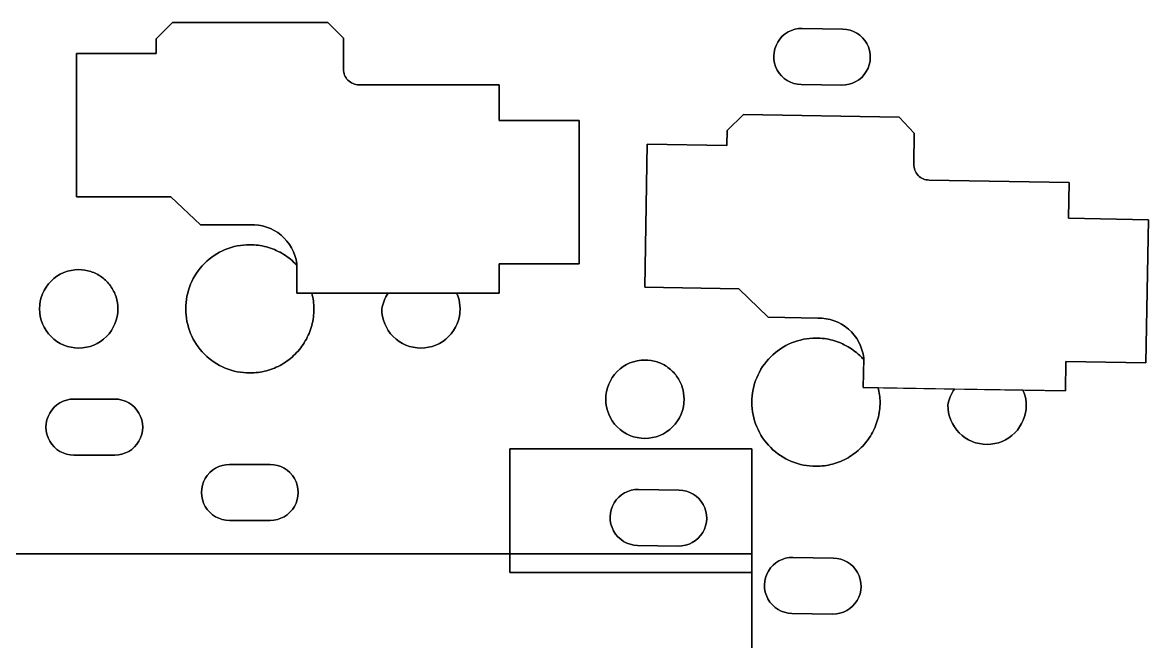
# Model space of a CAD drawing. Extents: x 0 to 140, y 0 to 91.
# Drawn here: x 62.77 to 98.96, y 35.56 to 55.44 of the extents above; entities that cross this region are included whole.
import ezdxf

# ---------------------------------------------------------------- set-up
doc = ezdxf.new("R2010")
doc.units = 0
doc.layers.add('Layer_1', color=7, linetype='CONTINUOUS')

msp = doc.modelspace()

# ---------------------------------------------------------------- linework, layer by layer
at = {"layer": 'Layer_1', "color": 1}
for p, q in [((67.065136, 54.923413), (67.584999, 55.443795)), ((67.584999, 55.443795), (67.065136, 54.923413)), ((67.584999, 55.443795), (72.58521, 55.443795)), ((72.58521, 55.443795), (67.584999, 55.443795)), ((72.58521, 55.443795), (73.08492, 54.943566)), ((73.08492, 54.943566), (72.58521, 55.443795)), ((89.139234, 55.230372), (87.829754, 55.253107)), ((87.829754, 55.253107), (89.139234, 55.230372)), ((87.829754, 55.253107), (87.829754, 55.253107)), ((67.065136, 54.443856), (67.065136, 54.923413)), ((67.065136, 54.923413), (67.065136, 54.443856)), ((73.08492, 54.943566), (73.08492, 53.943627)), ((73.08492, 53.943627), (73.08492, 54.943566)), ((64.505086, 49.843621), (64.505086, 54.443856)), ((64.505086, 54.443856), (67.065136, 54.443856)), ((67.065136, 54.443856), (64.505086, 54.443856)), ((64.505086, 54.443856), (64.505086, 49.843621)), ((73.58515, 53.4434), (78.085131, 53.4434)), ((78.085131, 53.4434), (73.58515, 53.4434)), ((78.085131, 53.4434), (78.085131, 52.293601)), ((78.085131, 52.293601), (78.085131, 53.4434)), ((87.798231, 53.453735), (89.108228, 53.430481)), ((89.108228, 53.430481), (87.798231, 53.453735)), ((85.416982, 51.974757), (85.946148, 52.485836)), ((85.946148, 52.485836), (85.416982, 51.974757)), ((85.946148, 52.485836), (90.945324, 52.398503)), ((90.945324, 52.398503), (85.946148, 52.485836)), ((78.085131, 52.293601), (80.660167, 52.293601)), ((80.660167, 52.293601), (78.085131, 52.293601)), ((80.660167, 52.293601), (80.660167, 47.693366)), ((80.660167, 47.693366), (80.660167, 52.293601)), ((90.945324, 52.398503), (91.436251, 51.88949)), ((91.436251, 51.88949), (90.945324, 52.398503)), ((85.408714, 51.494684), (85.416982, 51.974757)), ((85.416982, 51.974757), (85.408714, 51.494684)), ((91.436251, 51.88949), (91.419196, 50.890069)), ((91.419196, 50.890069), (91.436251, 51.88949)), ((82.768564, 46.940439), (82.84918, 51.539642)), ((82.84918, 51.539642), (82.768564, 46.940439)), ((82.84918, 51.539642), (85.408714, 51.494684)), ((85.408714, 51.494684), (82.84918, 51.539642)), ((91.910122, 50.381056), (96.409588, 50.302509)), ((96.409588, 50.302509), (91.910122, 50.381056)), ((96.409588, 50.302509), (96.389434, 49.152707)), ((96.389434, 49.152707), (96.409588, 50.302509)), ((67.534874, 49.843621), (64.505086, 49.843621)), ((64.505086, 49.843621), (67.534874, 49.843621)), ((68.485204, 48.943419), (67.534874, 49.843621)), ((67.534874, 49.843621), (68.485204, 48.943419)), ((70.085105, 48.943419), (68.485204, 48.943419)), ((68.485204, 48.943419), (70.085105, 48.943419)), ((96.389434, 49.152707), (98.963954, 49.107749)), ((98.963954, 49.107749), (96.389434, 49.152707)), ((98.963954, 49.107749), (98.883857, 44.508548)), ((98.883857, 44.508548), (98.963954, 49.107749)), ((64.574849, 47.503713), (64.574849, 47.503713)), ((64.574849, 47.503713), (64.574849, 47.503713)), ((71.585271, 47.630321), (71.585271, 47.693366)), ((71.585271, 47.693366), (71.585271, 46.743552)), ((71.585271, 46.743552), (71.585271, 47.630321)), ((80.660167, 47.693366), (78.085131, 47.693366)), ((78.085131, 47.693366), (78.085131, 46.743552)), ((78.085131, 46.743552), (78.085131, 47.693366)), ((78.085131, 47.693366), (80.660167, 47.693366)), ((72.068963, 46.743552), (71.585271, 46.743552)), ((71.585271, 46.743552), (78.085131, 46.743552)), ((74.522041, 46.743552), (72.068963, 46.743552)), ((76.717257, 46.743552), (74.522041, 46.743552)), ((78.085131, 46.743552), (76.717257, 46.743552)), ((85.798352, 46.887213), (82.768564, 46.940439)), ((82.768564, 46.940439), (85.798352, 46.887213)), ((86.732662, 45.97099), (85.798352, 46.887213)), ((85.798352, 46.887213), (86.732662, 45.97099)), ((88.332049, 45.943084), (86.732662, 45.97099)), ((86.732662, 45.97099), (88.332049, 45.943084)), ((82.775801, 44.599499), (82.775801, 44.599499)), ((82.775801, 44.599499), (82.775801, 44.599499)), ((89.809992, 44.667195), (89.793456, 43.717381)), ((89.793456, 43.717381), (89.808961, 44.600015)), ((89.808961, 44.600015), (89.809992, 44.667195)), ((96.309337, 44.553506), (96.292801, 43.603695)), ((96.292801, 43.603695), (96.309337, 44.553506)), ((98.883857, 44.508548), (96.309337, 44.553506)), ((96.309337, 44.553506), (98.883857, 44.508548)), ((90.273532, 43.709113), (89.793456, 43.717381)), ((89.793456, 43.717381), (96.292801, 43.603695)), ((92.728676, 43.666221), (90.273532, 43.709113)), ((94.926474, 43.627465), (92.728676, 43.666221)), ((96.292801, 43.603695), (94.926474, 43.627465)), ((64.420338, 43.34376), (65.730334, 43.34376)), ((64.420338, 43.34376), (64.420338, 43.34376)), ((65.730334, 43.34376), (64.420338, 43.34376)), ((78.429296, 41.748511), (78.429296, 37.774595)), ((86.207631, 41.748511), (78.429296, 41.748511)), ((78.429296, 41.748511), (86.207631, 41.748511)), ((78.429296, 37.774595), (78.429296, 41.748511)), ((86.207631, 37.774595), (86.207631, 41.748511)), ((86.207631, 41.748511), (86.207631, 37.774595)), ((65.730334, 41.543356), (64.420338, 41.543356)), ((64.420338, 41.543356), (65.730334, 41.543356)), ((70.730026, 41.243631), (69.42003, 41.243631)), ((69.42003, 41.243631), (70.730026, 41.243631)), ((69.42003, 41.243631), (69.42003, 41.243631)), ((83.880124, 40.419909), (82.570127, 40.442647)), ((82.570127, 40.442647), (83.880124, 40.419909)), ((82.570127, 40.442647), (82.570127, 40.442647)), ((69.42003, 39.443742), (70.730026, 39.443742)), ((70.730026, 39.443742), (69.42003, 39.443742)), ((86.211763, 38.371974), (42.518321, 38.371974)), ((52.09551, 38.371974), (86.211763, 38.371974)), ((82.53912, 38.643275), (83.848601, 38.62002)), ((83.848601, 38.62002), (82.53912, 38.643275)), ((86.211763, 38.371974), (86.211763, 20.781839)), ((86.211763, 20.781839), (86.211763, 38.371974)), ((88.84261, 38.232964), (87.533129, 38.255703)), ((87.533129, 38.255703), (88.84261, 38.232964)), ((87.533129, 38.255703), (87.533129, 38.255703)), ((78.429296, 37.774595), (86.207631, 37.774595)), ((86.207631, 37.774595), (78.429296, 37.774595)), ((87.501607, 36.456327), (88.811087, 36.433073)), ((88.811087, 36.433073), (87.501607, 36.456327))]:
    msp.add_line(p, q, dxfattribs=at)
for points in [[(87.829754, 55.253107), (87.508789, 55.258046), (87.209491, 55.09166), (87.044272, 54.816442)], [(87.044272, 54.816442), (87.209491, 55.09166), (87.508789, 55.258046), (87.829754, 55.253107)], [(89.908695, 54.766317), (89.753298, 55.047135), (89.460117, 55.22395), (89.139234, 55.230372)], [(89.139234, 55.230372), (89.460117, 55.22395), (89.753298, 55.047135), (89.908695, 54.766317)], [(87.044272, 54.816442), (86.879195, 54.541096), (86.873287, 54.198666), (87.028767, 53.91779)], [(87.028767, 53.91779), (86.873287, 54.198666), (86.879195, 54.541096), (87.044272, 54.816442)], [(89.893193, 53.867662), (90.05827, 54.143009), (90.064177, 54.48544), (89.908695, 54.766317)], [(89.908695, 54.766317), (90.064177, 54.48544), (90.05827, 54.143009), (89.893193, 53.867662)], [(73.08492, 53.943627), (73.083627, 53.810579), (73.135968, 53.682615), (73.230132, 53.588612)], [(73.230132, 53.588612), (73.135968, 53.682615), (73.083627, 53.810579), (73.08492, 53.943627)], [(73.230132, 53.588612), (73.324136, 53.494447), (73.4521, 53.442107), (73.58515, 53.4434)], [(73.58515, 53.4434), (73.4521, 53.442107), (73.324136, 53.494447), (73.230132, 53.588612)], [(87.028767, 53.91779), (87.184165, 53.636971), (87.477347, 53.460156), (87.798231, 53.453735)], [(87.798231, 53.453735), (87.477347, 53.460156), (87.184165, 53.636971), (87.028767, 53.91779)], [(89.108228, 53.430481), (89.429114, 53.425835), (89.728196, 53.592407), (89.893193, 53.867662)], [(89.893193, 53.867662), (89.728196, 53.592407), (89.429114, 53.425835), (89.108228, 53.430481)], [(91.419196, 50.890069), (91.415419, 50.757099), (91.465337, 50.628209), (91.557689, 50.532469)], [(91.557689, 50.532469), (91.465337, 50.628209), (91.415419, 50.757099), (91.419196, 50.890069)], [(91.557689, 50.532469), (91.650032, 50.436667), (91.777065, 50.382091), (91.910122, 50.381056)], [(91.910122, 50.381056), (91.777065, 50.382091), (91.650032, 50.436667), (91.557689, 50.532469)], [(71.078326, 48.610621), (70.800591, 48.841984), (70.446167, 48.96074), (70.085105, 48.943419)], [(70.085105, 48.943419), (70.446167, 48.96074), (70.800591, 48.841984), (71.078326, 48.610621)], [(71.585271, 47.693366), (71.537149, 48.051823), (71.356237, 48.379162), (71.078326, 48.610621)], [(71.078326, 48.610621), (71.356236, 48.379162), (71.537149, 48.051823), (71.585271, 47.693366)], [(70.075286, 48.303664), (69.528867, 48.303637), (69.004845, 48.086519), (68.618528, 47.700084)], [(68.618528, 47.700084), (69.004845, 48.086519), (69.528867, 48.303637), (70.075286, 48.303664)], [(70.608069, 48.233383), (70.434306, 48.279974), (70.255187, 48.303602), (70.075286, 48.303664)], [(70.075286, 48.303664), (70.255187, 48.303602), (70.434306, 48.279974), (70.608069, 48.233383)], [(71.105197, 48.027712), (70.949191, 48.117706), (70.782057, 48.186852), (70.608069, 48.233383)], [(70.608069, 48.233383), (70.782057, 48.186852), (70.949191, 48.117706), (71.105197, 48.027712)], [(71.531528, 47.700084), (71.404342, 47.82745), (71.261011, 47.937597), (71.105197, 48.027712)], [(71.105197, 48.027712), (71.261011, 47.937597), (71.404342, 47.82745), (71.531528, 47.700084)], [(64.574849, 47.503713), (64.240705, 47.503719), (63.920242, 47.370998), (63.683947, 47.134743)], [(63.683947, 47.134743), (63.920242, 47.370999), (64.240705, 47.503719), (64.574849, 47.503713)], [(64.96449, 47.441702), (64.838672, 47.482705), (64.70718, 47.503632), (64.574849, 47.503713)], [(64.574849, 47.503713), (64.70718, 47.503632), (64.838672, 47.482705), (64.96449, 47.441702)], [(65.315888, 47.2629), (65.208864, 47.340571), (65.09028, 47.400911), (64.96449, 47.441702)], [(64.96449, 47.441702), (65.09028, 47.400911), (65.208864, 47.340571), (65.315888, 47.2629)], [(68.618528, 47.700084), (68.232219, 47.313892), (68.015111, 46.790081), (68.014947, 46.243841)], [(68.014947, 46.243841), (68.015111, 46.790081), (68.232219, 47.313892), (68.618528, 47.700084)], [(71.585271, 47.630321), (71.567856, 47.653956), (71.549937, 47.677215), (71.531528, 47.700084)], [(71.531528, 47.700084), (71.549937, 47.677215), (71.567856, 47.653956), (71.585271, 47.630321)], [(63.683947, 47.134743), (63.447692, 46.898448), (63.314971, 46.577985), (63.314978, 46.243841)], [(63.314978, 46.243841), (63.314971, 46.577985), (63.447692, 46.898448), (63.683947, 47.134743)], [(65.594426, 46.984365), (65.516757, 47.091238), (65.422763, 47.185232), (65.315888, 47.2629)], [(65.315888, 47.2629), (65.422763, 47.185232), (65.516757, 47.091238), (65.594426, 46.984365)], [(65.773226, 46.632967), (65.732435, 46.758756), (65.672096, 46.87734), (65.594426, 46.984365)], [(65.594426, 46.984365), (65.672096, 46.87734), (65.732435, 46.758756), (65.773226, 46.632967)], [(72.135109, 46.243841), (72.1336, 46.412491), (72.111385, 46.580317), (72.068963, 46.743552)], [(72.068963, 46.743552), (72.111385, 46.580317), (72.1336, 46.412491), (72.135109, 46.243841)], [(74.522041, 46.743552), (74.417603, 46.593949), (74.346899, 46.42345), (74.31482, 46.243841)], [(74.31482, 46.243841), (74.346899, 46.42345), (74.417603, 46.593949), (74.522041, 46.743552)], [(76.773584, 46.632967), (76.756636, 46.670731), (76.737838, 46.707638), (76.717257, 46.743552)], [(76.717257, 46.743552), (76.737838, 46.707638), (76.756636, 46.670731), (76.773584, 46.632967)], [(65.835236, 46.243841), (65.835101, 46.375999), (65.814175, 46.507313), (65.773226, 46.632967)], [(65.773226, 46.632967), (65.814175, 46.507313), (65.835101, 46.375999), (65.835236, 46.243841)], [(76.835079, 46.243841), (76.83511, 46.375972), (76.814358, 46.507285), (76.773584, 46.632967)], [(76.773584, 46.632967), (76.814358, 46.507285), (76.83511, 46.375972), (76.835079, 46.243841)], [(63.314978, 46.243841), (63.314834, 45.909519), (63.447565, 45.588845), (63.683947, 45.352423)], [(63.683947, 45.352423), (63.447565, 45.588845), (63.314834, 45.909519), (63.314978, 46.243841)], [(65.466267, 45.352423), (65.702648, 45.588845), (65.835379, 45.909519), (65.835236, 46.243841)], [(65.835236, 46.243841), (65.835379, 45.909519), (65.702648, 45.588845), (65.466267, 45.352423)], [(68.014947, 46.243841), (68.014974, 45.697423), (68.232093, 45.173401), (68.618528, 44.787083)], [(68.618528, 44.787083), (68.232093, 45.173401), (68.014974, 45.697423), (68.014947, 46.243841)], [(72.064828, 45.710542), (72.111463, 45.884473), (72.135092, 46.063767), (72.135109, 46.243841)], [(72.135109, 46.243841), (72.135092, 46.063767), (72.111463, 45.884473), (72.064828, 45.710542)], [(74.31482, 46.243841), (74.314813, 45.909445), (74.447734, 45.588761), (74.684305, 45.352423)], [(74.684305, 45.352423), (74.447734, 45.588761), (74.314813, 45.909445), (74.31482, 46.243841)], [(76.466109, 45.352423), (76.702491, 45.588845), (76.835222, 45.909519), (76.835079, 46.243841)], [(76.835079, 46.243841), (76.835222, 45.909519), (76.702491, 45.588845), (76.466109, 45.352423)], [(71.859157, 45.213414), (71.94915, 45.36942), (72.018297, 45.536554), (72.064828, 45.710542)], [(72.064828, 45.710542), (72.018297, 45.536554), (71.94915, 45.36942), (71.859157, 45.213414)], [(89.319585, 45.592718), (89.045901, 45.829061), (88.69349, 45.954092), (88.332049, 45.943084)], [(88.332049, 45.943084), (88.69349, 45.954092), (89.045901, 45.829061), (89.319585, 45.592718)], [(63.683947, 45.352423), (63.920242, 45.116168), (64.240705, 44.983448), (64.574849, 44.983454)], [(64.574849, 44.983454), (64.240705, 44.983448), (63.920242, 45.116168), (63.683947, 45.352423)], [(64.574849, 44.983454), (64.909171, 44.983311), (65.229845, 45.116042), (65.466267, 45.352423)], [(65.466267, 45.352423), (65.229845, 45.116042), (64.909171, 44.983311), (64.574849, 44.983454)], [(74.684305, 45.352423), (74.9206, 45.116168), (75.241063, 44.983448), (75.575207, 44.983454)], [(75.575207, 44.983454), (75.241063, 44.983448), (74.9206, 45.116168), (74.684305, 45.352423)], [(75.575207, 44.983454), (75.909351, 44.983448), (76.229814, 45.116168), (76.466109, 45.352423)], [(76.466109, 45.352423), (76.229814, 45.116168), (75.909351, 44.983448), (75.575207, 44.983454)], [(86.818445, 44.700268), (87.204763, 45.086703), (87.728785, 45.303822), (88.275203, 45.303848)], [(88.275203, 45.303848), (87.728785, 45.303821), (87.204763, 45.086703), (86.818445, 44.700268)], [(88.275203, 45.303848), (88.455105, 45.303786), (88.634223, 45.280158), (88.807987, 45.233567)], [(88.807987, 45.233567), (88.634223, 45.280158), (88.455105, 45.303786), (88.275203, 45.303848)], [(89.809992, 44.667195), (89.768146, 45.026215), (89.593149, 45.356478), (89.319585, 45.592718)], [(89.319585, 45.592718), (89.593149, 45.356478), (89.768145, 45.026215), (89.809992, 44.667195)], [(71.531528, 44.787083), (71.658894, 44.914269), (71.769042, 45.0576), (71.859157, 45.213414)], [(71.859157, 45.213414), (71.769042, 45.0576), (71.658894, 44.914269), (71.531528, 44.787083)], [(88.807987, 45.233567), (88.982, 45.186874), (89.149135, 45.117553), (89.305115, 45.02738)], [(89.305115, 45.02738), (89.149135, 45.117553), (88.982, 45.186873), (88.807987, 45.233567)], [(89.305115, 45.02738), (89.461079, 44.937463), (89.604584, 44.827488), (89.731962, 44.700268)], [(89.731962, 44.700268), (89.604584, 44.827488), (89.461079, 44.937463), (89.305115, 45.02738)], [(68.618528, 44.787083), (69.004845, 44.400648), (69.528867, 44.183529), (70.075286, 44.183502)], [(70.075286, 44.183502), (69.528867, 44.183529), (69.004845, 44.400648), (68.618528, 44.787083)], [(71.105197, 44.459455), (71.261011, 44.54957), (71.404342, 44.659717), (71.531528, 44.787083)], [(71.531528, 44.787083), (71.404342, 44.659717), (71.261011, 44.54957), (71.105197, 44.459455)], [(82.775801, 44.599499), (82.441657, 44.599505), (82.121194, 44.466784), (81.884899, 44.230529)], [(81.884899, 44.230529), (82.121194, 44.466784), (82.441657, 44.599505), (82.775801, 44.599499)], [(83.165439, 44.538004), (83.039594, 44.578832), (82.908103, 44.599584), (82.775801, 44.599499)], [(82.775801, 44.599499), (82.908103, 44.599584), (83.039594, 44.578832), (83.165439, 44.538004)], [(83.516322, 44.359202), (83.409455, 44.436825), (83.291049, 44.497163), (83.165439, 44.538004)], [(83.165439, 44.538004), (83.291049, 44.497163), (83.409455, 44.436825), (83.516322, 44.359202)], [(86.214864, 43.24351), (86.214891, 43.789928), (86.43201, 44.31395), (86.818445, 44.700268)], [(86.818445, 44.700268), (86.43201, 44.31395), (86.214891, 43.789928), (86.214864, 43.24351)], [(89.731962, 44.700268), (89.758647, 44.667646), (89.784326, 44.634212), (89.808961, 44.600015)], [(89.808961, 44.600015), (89.784326, 44.634212), (89.758647, 44.667646), (89.731962, 44.700268)], [(70.075286, 44.183502), (70.255187, 44.183565), (70.434306, 44.207193), (70.608069, 44.253784)], [(70.608069, 44.253784), (70.434306, 44.207193), (70.255187, 44.183565), (70.075286, 44.183502)], [(70.608069, 44.253784), (70.782057, 44.300314), (70.949191, 44.369461), (71.105197, 44.459455)], [(71.105197, 44.459455), (70.949191, 44.369461), (70.782057, 44.300314), (70.608069, 44.253784)], [(81.884899, 44.230529), (81.648644, 43.994234), (81.515923, 43.673771), (81.515929, 43.339627)], [(81.515929, 43.339627), (81.515923, 43.673771), (81.648644, 43.994234), (81.884899, 44.230529)], [(83.795375, 44.080151), (83.717592, 44.187248), (83.623419, 44.281419), (83.516322, 44.359202)], [(83.516322, 44.359202), (83.623419, 44.281419), (83.717592, 44.187248), (83.795375, 44.080151)], [(83.974175, 43.72875), (83.933384, 43.854541), (83.873046, 43.973126), (83.795375, 44.080151)], [(83.795375, 44.080151), (83.873046, 43.973126), (83.933384, 43.854541), (83.974175, 43.72875)], [(84.035669, 43.339627), (84.035701, 43.471757), (84.014949, 43.603069), (83.974175, 43.72875)], [(83.974175, 43.72875), (84.014949, 43.603069), (84.035701, 43.471757), (84.035669, 43.339627)], [(90.273532, 43.709113), (90.311712, 43.556763), (90.332345, 43.400547), (90.335026, 43.24351)], [(90.335026, 43.24351), (90.332345, 43.400547), (90.311712, 43.556763), (90.273532, 43.709113)], [(92.728676, 43.666221), (92.619083, 43.511607), (92.545778, 43.334262), (92.514221, 43.147392)], [(92.514221, 43.147392), (92.545778, 43.334262), (92.619083, 43.511607), (92.728676, 43.666221)], [(94.972467, 43.53703), (94.958356, 43.56778), (94.943013, 43.59795), (94.926474, 43.627465)], [(94.926474, 43.627465), (94.943013, 43.59795), (94.958356, 43.56778), (94.972467, 43.53703)], [(95.03448, 43.147392), (95.034398, 43.279722), (95.01347, 43.411213), (94.972467, 43.53703)], [(94.972467, 43.53703), (95.01347, 43.411213), (95.034398, 43.279722), (95.03448, 43.147392)], [(63.640539, 42.893659), (63.80135, 43.172275), (64.098644, 43.343874), (64.420338, 43.34376)], [(64.420338, 43.34376), (64.098644, 43.343874), (63.80135, 43.172275), (63.640539, 42.893659)], [(65.730334, 43.34376), (66.051843, 43.343688), (66.348896, 43.172115), (66.509614, 42.893659)], [(66.509614, 42.893659), (66.348896, 43.172115), (66.051843, 43.343688), (65.730334, 43.34376)], [(81.515929, 43.339627), (81.515923, 43.005484), (81.648644, 42.685021), (81.884899, 42.448725)], [(81.884899, 42.448725), (81.648644, 42.685021), (81.515923, 43.005484), (81.515929, 43.339627)], [(83.6667, 42.448725), (83.902955, 42.685021), (84.035676, 43.005484), (84.035669, 43.339627)], [(84.035669, 43.339627), (84.035676, 43.005484), (83.902955, 42.685021), (83.6667, 42.448725)], [(86.818445, 41.786751), (86.43201, 42.173069), (86.214891, 42.697091), (86.214864, 43.24351)], [(86.214864, 43.24351), (86.214891, 42.697091), (86.43201, 42.173069), (86.818445, 41.786751)], [(90.335026, 43.24351), (90.335009, 43.063435), (90.311381, 42.884139), (90.264745, 42.710208)], [(90.264745, 42.710208), (90.311381, 42.884139), (90.335009, 43.063435), (90.335026, 43.24351)], [(92.514221, 43.147392), (92.514215, 42.813248), (92.646935, 42.492785), (92.88319, 42.25649)], [(92.88319, 42.25649), (92.646935, 42.492785), (92.514215, 42.813248), (92.514221, 43.147392)], [(94.664992, 42.25649), (94.901437, 42.4927), (95.034349, 42.813174), (95.03448, 43.147392)], [(95.03448, 43.147392), (95.034349, 42.813174), (94.901437, 42.4927), (94.664992, 42.25649)], [(63.640539, 41.993457), (63.479692, 42.271969), (63.479692, 42.615147), (63.640539, 42.893659)], [(63.640539, 42.893659), (63.479692, 42.615147), (63.479692, 42.271969), (63.640539, 41.993457)], [(66.509614, 42.893659), (66.670461, 42.615147), (66.670461, 42.271969), (66.509614, 41.993457)], [(66.509614, 41.993457), (66.670461, 42.271969), (66.670461, 42.615147), (66.509614, 42.893659)], [(81.884899, 42.448725), (82.121194, 42.21247), (82.441657, 42.07975), (82.775801, 42.079756)], [(82.775801, 42.079756), (82.441657, 42.07975), (82.121194, 42.21247), (81.884899, 42.448725)], [(82.775801, 42.079756), (83.109943, 42.079751), (83.430405, 42.212471), (83.6667, 42.448725)], [(83.6667, 42.448725), (83.430405, 42.212471), (83.109943, 42.07975), (82.775801, 42.079756)], [(90.264745, 42.710208), (90.218171, 42.536399), (90.149026, 42.369442), (90.059074, 42.213598)], [(90.059074, 42.213598), (90.149026, 42.369442), (90.218171, 42.536399), (90.264745, 42.710208)], [(64.420338, 41.543356), (64.098644, 41.543242), (63.80135, 41.714841), (63.640539, 41.993457)], [(63.640539, 41.993457), (63.80135, 41.714841), (64.098644, 41.543242), (64.420338, 41.543356)], [(66.509614, 41.993457), (66.348896, 41.715001), (66.051843, 41.543428), (65.730334, 41.543356)], [(65.730334, 41.543356), (66.051843, 41.543428), (66.348896, 41.715001), (66.509614, 41.993457)], [(90.059074, 42.213598), (89.969156, 42.057634), (89.859182, 41.914129), (89.731962, 41.786751)], [(89.731962, 41.786751), (89.859182, 41.914129), (89.969156, 42.057634), (90.059074, 42.213598)], [(92.88319, 42.25649), (93.119486, 42.020235), (93.439949, 41.887514), (93.774093, 41.88752)], [(93.774093, 41.88752), (93.439949, 41.887514), (93.119486, 42.020235), (92.88319, 42.25649)], [(93.774093, 41.88752), (94.108235, 41.887515), (94.428697, 42.020235), (94.664992, 42.25649)], [(94.664992, 42.25649), (94.428697, 42.020235), (94.108235, 41.887515), (93.774093, 41.88752)], [(88.275203, 41.183687), (87.728859, 41.183577), (87.204847, 41.400505), (86.818445, 41.786751)], [(86.818445, 41.786751), (87.204847, 41.400506), (87.728859, 41.183577), (88.275203, 41.183687)], [(89.731962, 41.786751), (89.604584, 41.659531), (89.461079, 41.549556), (89.305115, 41.459639)], [(89.305115, 41.459639), (89.461079, 41.549556), (89.604584, 41.659531), (89.731962, 41.786751)], [(89.305115, 41.459639), (89.149109, 41.369645), (88.981974, 41.300499), (88.807987, 41.253968)], [(88.807987, 41.253968), (88.981974, 41.300499), (89.149109, 41.369645), (89.305115, 41.459639)], [(69.42003, 41.243631), (69.098521, 41.243559), (68.801468, 41.071985), (68.64075, 40.79353)], [(68.64075, 40.79353), (68.801468, 41.071985), (69.098521, 41.243559), (69.42003, 41.243631)], [(71.509306, 40.79353), (71.348588, 41.071985), (71.051535, 41.243559), (70.730026, 41.243631)], [(70.730026, 41.243631), (71.051535, 41.243559), (71.348588, 41.071985), (71.509306, 40.79353)], [(88.807987, 41.253968), (88.634223, 41.207377), (88.455105, 41.183749), (88.275203, 41.183687)], [(88.275203, 41.183687), (88.455105, 41.183749), (88.634223, 41.207377), (88.807987, 41.253968)], [(68.64075, 40.79353), (68.480101, 40.515148), (68.480101, 40.172224), (68.64075, 39.893843)], [(68.64075, 39.893843), (68.480101, 40.172224), (68.480101, 40.515148), (68.64075, 40.79353)], [(71.509306, 39.893843), (71.669955, 40.172224), (71.669955, 40.515148), (71.509306, 40.79353)], [(71.509306, 40.79353), (71.669955, 40.515148), (71.669955, 40.172224), (71.509306, 39.893843)], [(82.570127, 40.442647), (82.249242, 40.447292), (81.95016, 40.28072), (81.785164, 40.005466)], [(81.785164, 40.005466), (81.95016, 40.28072), (82.249242, 40.447292), (82.570127, 40.442647)], [(84.649587, 39.955856), (84.494189, 40.236674), (84.201007, 40.413488), (83.880124, 40.419909)], [(83.880124, 40.419909), (84.201007, 40.413488), (84.494189, 40.236674), (84.649587, 39.955856)], [(68.64075, 39.893843), (68.801468, 39.615388), (69.098521, 39.443814), (69.42003, 39.443742)], [(69.42003, 39.443742), (69.098521, 39.443814), (68.801468, 39.615388), (68.64075, 39.893843)], [(70.730026, 39.443742), (71.051535, 39.443814), (71.348588, 39.615388), (71.509306, 39.893843)], [(71.509306, 39.893843), (71.348588, 39.615388), (71.051535, 39.443814), (70.730026, 39.443742)], [(81.785164, 40.005466), (81.620123, 39.730342), (81.614019, 39.388164), (81.769143, 39.10733)], [(81.769143, 39.10733), (81.614019, 39.388164), (81.620123, 39.730342), (81.785164, 40.005466)], [(84.634083, 39.057202), (84.799161, 39.332548), (84.805069, 39.67498), (84.649587, 39.955856)], [(84.649587, 39.955856), (84.805069, 39.67498), (84.799161, 39.332548), (84.634083, 39.057202)], [(81.769143, 39.10733), (81.924632, 38.826355), (82.218052, 38.649514), (82.53912, 38.643275)], [(82.53912, 38.643275), (82.218052, 38.649514), (81.924632, 38.826355), (81.769143, 39.10733)], [(83.848601, 38.62002), (84.16967, 38.615189), (84.468993, 38.781786), (84.634083, 39.057202)], [(84.634083, 39.057202), (84.468993, 38.781786), (84.16967, 38.615189), (83.848601, 38.62002)], [(87.533129, 38.255703), (87.212165, 38.260641), (86.912867, 38.094255), (86.747648, 37.819037)], [(86.747648, 37.819037), (86.912867, 38.094255), (87.212165, 38.260641), (87.533129, 38.255703)], [(89.612074, 37.768909), (89.456676, 38.049728), (89.163494, 38.226543), (88.84261, 38.232964)], [(88.84261, 38.232964), (89.163494, 38.226543), (89.456676, 38.049728), (89.612074, 37.768909)], [(86.747648, 37.819037), (86.582571, 37.54369), (86.576664, 37.201259), (86.732146, 36.920383)], [(86.732146, 36.920383), (86.576664, 37.201259), (86.582571, 37.54369), (86.747648, 37.819037)], [(89.596569, 36.870257), (89.761646, 37.145603), (89.767554, 37.488033), (89.612074, 37.768909)], [(89.612074, 37.768909), (89.767554, 37.488033), (89.761646, 37.145603), (89.596569, 36.870257)], [(86.732146, 36.920383), (86.887543, 36.639565), (87.180724, 36.46275), (87.501607, 36.456327)], [(87.501607, 36.456327), (87.180724, 36.46275), (86.887543, 36.639565), (86.732146, 36.920383)], [(88.811087, 36.433073), (89.132157, 36.428243), (89.43148, 36.59484), (89.596569, 36.870257)], [(89.596569, 36.870257), (89.43148, 36.59484), (89.132157, 36.428243), (88.811087, 36.433073)]]:
    msp.add_open_spline(points, degree=3, dxfattribs=at)

doc.saveas('drawing.dxf')
